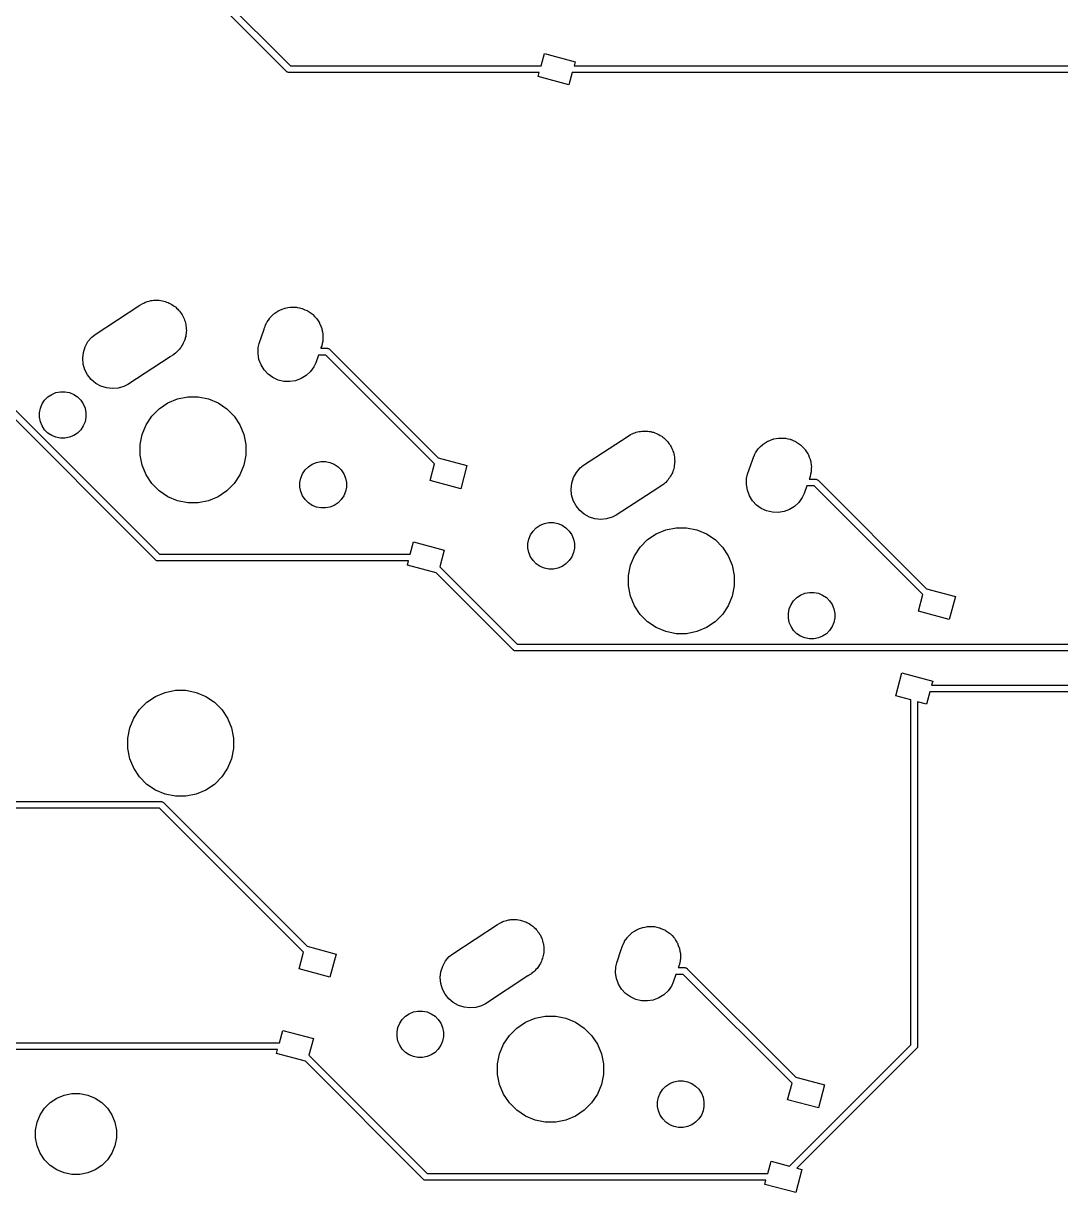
# Model space of a CAD drawing. Extents: x -662 to -203, y -195 to -58.
# Drawn here: x -422.38 to -383.3, y -192.86 to -148.81 of the extents above; entities that cross this region are included whole.
import ezdxf

# ---------------------------------------------------------------- set-up
doc = ezdxf.new("R2010")
doc.units = 0
doc.layers.add('BLACK', color=7, linetype='CONTINUOUS')

msp = doc.modelspace()

# ---------------------------------------------------------------- linework, layer by layer
at = {"layer": 'BLACK', "linetype": 'CONTINUOUS'}
for p, q in [((-412.463, -150.621), (-419.537, -143.547)), ((-419.324, -143.4), (-412.316, -150.408)), ((-402.87, -150.408), (-402.746, -149.946)), ((-402.746, -149.946), (-401.587, -150.256)), ((-412.459, -150.626), (-412.463, -150.621)), ((-412.439, -150.642), (-412.459, -150.626)), ((-412.417, -150.653), (-412.439, -150.642)), ((-412.316, -150.408), (-402.87, -150.408)), ((-401.587, -150.256), (-401.628, -150.408)), ((-401.628, -150.408), (-364.969, -150.408)), ((-412.393, -150.661), (-412.417, -150.653)), ((-412.375, -150.662), (-412.393, -150.661)), ((-412.369, -150.663), (-412.375, -150.662)), ((-412.375, -150.662), (-412.375, -150.662)), ((-412.362, -150.662), (-412.369, -150.663)), ((-402.938, -150.662), (-412.362, -150.662)), ((-402.979, -150.815), (-402.938, -150.662)), ((-401.82, -151.125), (-402.979, -150.815)), ((-401.696, -150.662), (-401.82, -151.125)), ((-364.901, -150.662), (-401.696, -150.662)), ((-419.67, -160.526), (-417.986, -159.428)), ((-417.986, -159.428), (-417.899, -159.37)), ((-417.899, -159.37), (-417.842, -159.346)), ((-417.842, -159.346), (-417.787, -159.317)), ((-417.787, -159.317), (-417.74, -159.304)), ((-417.74, -159.304), (-417.695, -159.285)), ((-417.695, -159.285), (-417.634, -159.273)), ((-417.634, -159.273), (-417.575, -159.255)), ((-417.575, -159.255), (-417.526, -159.251)), ((-417.526, -159.251), (-417.477, -159.242)), ((-417.477, -159.242), (-417.415, -159.242)), ((-417.415, -159.242), (-417.354, -159.236)), ((-417.354, -159.236), (-417.305, -159.242)), ((-417.305, -159.242), (-417.256, -159.242)), ((-417.256, -159.242), (-417.195, -159.254)), ((-417.195, -159.254), (-417.133, -159.26)), ((-417.133, -159.26), (-417.087, -159.275)), ((-417.087, -159.275), (-417.038, -159.285)), ((-417.038, -159.285), (-416.981, -159.309)), ((-416.981, -159.309), (-416.922, -159.327)), ((-416.922, -159.327), (-416.879, -159.351)), ((-416.879, -159.351), (-416.834, -159.37)), ((-416.834, -159.37), (-416.782, -159.404)), ((-416.782, -159.404), (-416.728, -159.434)), ((-416.728, -159.434), (-416.69, -159.465)), ((-416.69, -159.465), (-416.649, -159.493)), ((-416.649, -159.493), (-416.606, -159.537)), ((-416.606, -159.537), (-416.558, -159.576)), ((-416.558, -159.576), (-416.527, -159.615)), ((-416.527, -159.615), (-416.493, -159.649)), ((-416.493, -159.649), (-416.458, -159.701)), ((-416.458, -159.701), (-416.42, -159.749)), ((-416.42, -159.749), (-416.397, -159.793)), ((-416.397, -159.793), (-416.37, -159.834)), ((-416.37, -159.834), (-416.346, -159.891)), ((-416.346, -159.891), (-416.317, -159.946)), ((-413.078, -159.896), (-413.066, -159.88)), ((-413.066, -159.88), (-413, -159.818)), ((-413, -159.818), (-412.936, -159.754)), ((-412.936, -159.754), (-412.919, -159.743)), ((-412.919, -159.743), (-412.904, -159.729)), ((-412.904, -159.729), (-412.827, -159.681)), ((-412.827, -159.681), (-412.752, -159.631)), ((-412.752, -159.631), (-412.733, -159.623)), ((-412.733, -159.623), (-412.715, -159.612)), ((-412.715, -159.612), (-412.631, -159.581)), ((-412.631, -159.581), (-412.547, -159.546)), ((-412.547, -159.546), (-412.527, -159.542)), ((-412.527, -159.542), (-412.508, -159.535)), ((-412.508, -159.535), (-412.418, -159.52)), ((-412.418, -159.52), (-412.33, -159.503)), ((-412.33, -159.503), (-412.309, -159.503)), ((-412.309, -159.503), (-412.289, -159.5)), ((-412.289, -159.5), (-412.199, -159.503)), ((-412.199, -159.503), (-412.108, -159.503)), ((-412.108, -159.503), (-412.088, -159.507)), ((-412.088, -159.507), (-412.067, -159.508)), ((-412.067, -159.508), (-411.979, -159.528)), ((-411.979, -159.528), (-411.891, -159.546)), ((-411.891, -159.546), (-411.872, -159.554)), ((-411.872, -159.554), (-411.852, -159.559)), ((-411.852, -159.559), (-411.77, -159.596)), ((-411.77, -159.596), (-411.686, -159.631)), ((-411.686, -159.631), (-411.669, -159.642)), ((-411.669, -159.642), (-411.65, -159.651)), ((-411.65, -159.651), (-411.577, -159.704)), ((-411.577, -159.704), (-411.502, -159.754)), ((-411.502, -159.754), (-411.487, -159.768)), ((-411.487, -159.768), (-411.471, -159.78)), ((-411.471, -159.78), (-411.409, -159.847)), ((-411.409, -159.847), (-411.345, -159.911)), ((-416.317, -159.946), (-416.304, -159.993)), ((-416.304, -159.993), (-416.285, -160.038)), ((-416.285, -160.038), (-416.273, -160.099)), ((-416.273, -160.099), (-416.255, -160.159)), ((-416.255, -160.159), (-416.251, -160.208)), ((-416.251, -160.208), (-416.242, -160.256)), ((-416.242, -160.256), (-416.242, -160.318)), ((-416.242, -160.318), (-416.236, -160.379)), ((-413.307, -160.334), (-413.301, -160.3)), ((-413.301, -160.3), (-413.272, -160.23)), ((-413.272, -160.23), (-413.265, -160.21)), ((-413.265, -160.21), (-413.25, -160.179)), ((-413.25, -160.179), (-413.216, -160.095)), ((-413.216, -160.095), (-413.204, -160.078)), ((-413.204, -160.078), (-413.196, -160.059)), ((-413.196, -160.059), (-413.143, -159.986)), ((-413.143, -159.986), (-413.093, -159.911)), ((-413.093, -159.911), (-413.078, -159.896)), ((-411.345, -159.911), (-411.334, -159.928)), ((-411.334, -159.928), (-411.32, -159.943)), ((-411.32, -159.943), (-411.272, -160.02)), ((-411.272, -160.02), (-411.222, -160.095)), ((-411.222, -160.095), (-411.214, -160.114)), ((-411.214, -160.114), (-411.203, -160.131)), ((-411.203, -160.131), (-411.172, -160.216)), ((-411.172, -160.216), (-411.137, -160.3)), ((-411.137, -160.3), (-411.133, -160.32)), ((-411.133, -160.32), (-411.126, -160.339)), ((-419.943, -160.799), (-419.8, -160.629)), ((-419.8, -160.629), (-419.67, -160.526)), ((-416.309, -160.752), (-416.327, -160.811)), ((-416.285, -160.695), (-416.309, -160.752)), ((-416.275, -160.647), (-416.285, -160.695)), ((-416.26, -160.6), (-416.275, -160.647)), ((-416.254, -160.538), (-416.26, -160.6)), ((-416.242, -160.477), (-416.254, -160.538)), ((-416.236, -160.379), (-416.242, -160.428)), ((-416.242, -160.428), (-416.242, -160.477)), ((-413.49, -160.865), (-413.307, -160.334)), ((-411.126, -160.339), (-411.111, -160.428)), ((-411.111, -160.428), (-411.094, -160.517)), ((-411.098, -160.759), (-411.099, -160.779)), ((-411.094, -160.739), (-411.098, -160.759)), ((-411.094, -160.517), (-411.094, -160.538)), ((-411.094, -160.538), (-411.091, -160.558)), ((-411.091, -160.558), (-411.094, -160.648)), ((-411.094, -160.648), (-411.094, -160.739)), ((-420.14, -161.425), (-420.116, -161.205)), ((-420.116, -161.205), (-420.049, -160.993)), ((-420.049, -160.993), (-419.943, -160.799)), ((-416.615, -161.206), (-416.649, -161.24)), ((-416.576, -161.175), (-416.615, -161.206)), ((-416.537, -161.127), (-416.576, -161.175)), ((-416.493, -161.084), (-416.537, -161.127)), ((-416.465, -161.043), (-416.493, -161.084)), ((-416.434, -161.005), (-416.465, -161.043)), ((-416.404, -160.951), (-416.434, -161.005)), ((-416.37, -160.899), (-416.404, -160.951)), ((-416.351, -160.854), (-416.37, -160.899)), ((-416.327, -160.811), (-416.351, -160.854)), ((-413.536, -161.248), (-413.528, -161.026)), ((-413.528, -161.026), (-413.49, -160.865)), ((-411.166, -161.026), (-411.175, -161.051)), ((-411.175, -161.051), (-410.937, -161.051)), ((-411.137, -160.956), (-411.166, -161.026)), ((-411.119, -160.867), (-411.137, -160.956)), ((-411.099, -160.779), (-411.119, -160.867)), ((-410.937, -161.051), (-410.931, -161.05)), ((-410.931, -161.05), (-410.924, -161.051)), ((-410.924, -161.051), (-410.906, -161.053)), ((-410.906, -161.053), (-410.882, -161.06)), ((-410.882, -161.06), (-410.86, -161.072)), ((-410.86, -161.072), (-410.84, -161.087)), ((-410.84, -161.087), (-410.836, -161.092)), ((-410.836, -161.092), (-406.751, -165.178)), ((-420.121, -161.646), (-420.14, -161.425)), ((-420.059, -161.858), (-420.121, -161.646)), ((-416.84, -161.366), (-418.442, -162.41)), ((-416.834, -161.364), (-416.84, -161.366)), ((-416.747, -161.306), (-416.834, -161.364)), ((-416.706, -161.279), (-416.747, -161.306)), ((-416.701, -161.275), (-416.706, -161.279)), ((-416.649, -161.24), (-416.701, -161.275)), ((-413.5, -161.467), (-413.536, -161.248)), ((-413.423, -161.674), (-413.5, -161.467)), ((-411.361, -161.595), (-411.43, -161.746)), ((-411.262, -161.305), (-411.361, -161.595)), ((-410.983, -161.305), (-411.262, -161.305)), ((-406.887, -165.401), (-410.983, -161.305)), ((-417.393, -169.022), (-424.467, -161.948)), ((-424.255, -161.801), (-417.246, -168.809)), ((-419.957, -162.055), (-420.059, -161.858)), ((-419.818, -162.228), (-419.957, -162.055)), ((-413.307, -161.863), (-413.423, -161.674)), ((-413.156, -162.025), (-413.307, -161.863)), ((-412.976, -162.155), (-413.156, -162.025)), ((-411.722, -162.077), (-411.911, -162.193)), ((-411.56, -161.926), (-411.722, -162.077)), ((-411.43, -161.746), (-411.56, -161.926)), ((-419.649, -162.371), (-419.818, -162.228)), ((-419.454, -162.477), (-419.649, -162.371)), ((-419.243, -162.544), (-419.454, -162.477)), ((-418.589, -162.487), (-418.802, -162.549)), ((-418.442, -162.41), (-418.589, -162.487)), ((-412.775, -162.247), (-412.976, -162.155)), ((-412.559, -162.298), (-412.775, -162.247)), ((-412.337, -162.306), (-412.559, -162.298)), ((-412.119, -162.271), (-412.337, -162.306)), ((-411.911, -162.193), (-412.119, -162.271)), ((-421.574, -163.005), (-421.452, -162.883)), ((-421.452, -162.883), (-421.308, -162.787)), ((-421.308, -162.787), (-421.149, -162.721)), ((-421.149, -162.721), (-420.98, -162.688)), ((-420.98, -162.688), (-420.808, -162.688)), ((-420.808, -162.688), (-420.639, -162.721)), ((-420.639, -162.721), (-420.479, -162.787)), ((-420.479, -162.787), (-420.336, -162.883)), ((-420.336, -162.883), (-420.214, -163.005)), ((-419.023, -162.568), (-419.243, -162.544)), ((-418.802, -162.549), (-419.023, -162.568)), ((-416.932, -163.11), (-416.569, -162.96)), ((-416.569, -162.96), (-416.183, -162.883)), ((-416.183, -162.883), (-415.791, -162.883)), ((-415.791, -162.883), (-415.405, -162.96)), ((-415.405, -162.96), (-415.043, -163.11)), ((-421.769, -163.476), (-421.735, -163.307)), ((-421.735, -163.307), (-421.669, -163.148)), ((-421.669, -163.148), (-421.574, -163.005)), ((-420.214, -163.005), (-420.119, -163.148)), ((-420.119, -163.148), (-420.053, -163.307)), ((-420.053, -163.307), (-420.019, -163.476)), ((-417.536, -163.606), (-417.258, -163.329)), ((-417.258, -163.329), (-416.932, -163.11)), ((-415.043, -163.11), (-414.716, -163.329)), ((-414.716, -163.329), (-414.438, -163.606)), ((-421.769, -163.649), (-421.769, -163.476)), ((-421.735, -163.818), (-421.769, -163.649)), ((-421.669, -163.977), (-421.735, -163.818)), ((-420.053, -163.818), (-420.119, -163.977)), ((-420.019, -163.649), (-420.053, -163.818)), ((-420.019, -163.476), (-420.019, -163.649)), ((-417.754, -163.933), (-417.536, -163.606)), ((-414.438, -163.606), (-414.22, -163.933)), ((-421.574, -164.12), (-421.669, -163.977)), ((-421.452, -164.242), (-421.574, -164.12)), ((-421.308, -164.338), (-421.452, -164.242)), ((-420.336, -164.242), (-420.479, -164.338)), ((-420.214, -164.12), (-420.336, -164.242)), ((-420.119, -163.977), (-420.214, -164.12)), ((-417.981, -164.681), (-417.904, -164.296)), ((-417.904, -164.296), (-417.754, -163.933)), ((-414.22, -163.933), (-414.07, -164.296)), ((-414.07, -164.296), (-413.993, -164.681)), ((-399.499, -164.3), (-399.441, -164.276)), ((-399.441, -164.276), (-399.386, -164.248)), ((-399.386, -164.248), (-399.339, -164.234)), ((-399.339, -164.234), (-399.294, -164.215)), ((-399.294, -164.215), (-399.233, -164.203)), ((-399.233, -164.203), (-399.174, -164.186)), ((-399.174, -164.186), (-399.125, -164.182)), ((-399.125, -164.182), (-399.077, -164.172)), ((-399.077, -164.172), (-399.015, -164.172)), ((-399.015, -164.172), (-398.953, -164.167)), ((-398.953, -164.167), (-398.904, -164.172)), ((-398.904, -164.172), (-398.855, -164.172)), ((-398.855, -164.172), (-398.794, -164.184)), ((-398.794, -164.184), (-398.733, -164.191)), ((-398.733, -164.191), (-398.686, -164.206)), ((-398.686, -164.206), (-398.638, -164.215)), ((-398.638, -164.215), (-398.58, -164.239)), ((-398.58, -164.239), (-398.521, -164.258)), ((-398.521, -164.258), (-398.478, -164.281)), ((-398.478, -164.281), (-398.433, -164.3)), ((-421.149, -164.404), (-421.308, -164.338)), ((-420.98, -164.438), (-421.149, -164.404)), ((-420.808, -164.438), (-420.98, -164.438)), ((-420.639, -164.404), (-420.808, -164.438)), ((-420.479, -164.338), (-420.639, -164.404)), ((-417.981, -165.074), (-417.981, -164.681)), ((-413.993, -164.681), (-413.993, -165.074)), ((-401.27, -165.456), (-399.585, -164.358)), ((-399.585, -164.358), (-399.499, -164.3)), ((-398.433, -164.3), (-398.381, -164.335)), ((-398.381, -164.335), (-398.327, -164.364)), ((-398.327, -164.364), (-398.289, -164.396)), ((-398.289, -164.396), (-398.249, -164.423)), ((-398.249, -164.423), (-398.205, -164.467)), ((-398.205, -164.467), (-398.157, -164.507)), ((-398.157, -164.507), (-398.127, -164.545)), ((-398.127, -164.545), (-398.092, -164.58)), ((-398.092, -164.58), (-398.057, -164.631)), ((-398.057, -164.631), (-398.019, -164.68)), ((-398.019, -164.68), (-397.996, -164.723)), ((-397.996, -164.723), (-397.969, -164.764)), ((-394.599, -164.748), (-394.535, -164.684)), ((-394.535, -164.684), (-394.518, -164.673)), ((-394.518, -164.673), (-394.503, -164.659)), ((-394.503, -164.659), (-394.426, -164.612)), ((-394.426, -164.612), (-394.351, -164.561)), ((-394.351, -164.561), (-394.332, -164.554)), ((-394.332, -164.554), (-394.314, -164.543)), ((-394.314, -164.543), (-394.23, -164.511)), ((-394.23, -164.511), (-394.146, -164.477)), ((-394.146, -164.477), (-394.126, -164.473)), ((-394.126, -164.473), (-394.107, -164.465)), ((-394.107, -164.465), (-394.018, -164.451)), ((-394.018, -164.451), (-393.929, -164.433)), ((-393.929, -164.433), (-393.908, -164.433)), ((-393.908, -164.433), (-393.888, -164.43)), ((-393.888, -164.43), (-393.798, -164.433)), ((-393.798, -164.433), (-393.707, -164.433)), ((-393.707, -164.433), (-393.687, -164.437)), ((-393.687, -164.437), (-393.667, -164.438)), ((-393.667, -164.438), (-393.579, -164.459)), ((-393.579, -164.459), (-393.49, -164.477)), ((-393.49, -164.477), (-393.471, -164.484)), ((-393.471, -164.484), (-393.451, -164.489)), ((-393.451, -164.489), (-393.369, -164.527)), ((-393.369, -164.527), (-393.285, -164.561)), ((-393.285, -164.561), (-393.268, -164.573)), ((-393.268, -164.573), (-393.249, -164.581)), ((-393.249, -164.581), (-393.176, -164.634)), ((-393.176, -164.634), (-393.101, -164.684)), ((-393.101, -164.684), (-393.086, -164.699)), ((-393.086, -164.699), (-393.07, -164.711)), ((-393.07, -164.711), (-393.008, -164.777)), ((-417.904, -165.459), (-417.981, -165.074)), ((-413.993, -165.074), (-414.07, -165.459)), ((-406.751, -165.178), (-405.664, -165.469)), ((-397.969, -164.764), (-397.945, -164.821)), ((-397.945, -164.821), (-397.916, -164.876)), ((-397.916, -164.876), (-397.903, -164.924)), ((-397.903, -164.924), (-397.884, -164.969)), ((-397.884, -164.969), (-397.872, -165.03)), ((-397.872, -165.03), (-397.855, -165.089)), ((-397.855, -165.089), (-397.85, -165.138)), ((-397.85, -165.138), (-397.841, -165.186)), ((-394.9, -165.23), (-394.871, -165.16)), ((-394.871, -165.16), (-394.864, -165.141)), ((-394.864, -165.141), (-394.85, -165.109)), ((-394.85, -165.109), (-394.815, -165.025)), ((-394.815, -165.025), (-394.803, -165.008)), ((-394.803, -165.008), (-394.795, -164.99)), ((-394.795, -164.99), (-394.742, -164.916)), ((-394.742, -164.916), (-394.692, -164.841)), ((-394.692, -164.841), (-394.677, -164.827)), ((-394.677, -164.827), (-394.665, -164.81)), ((-394.665, -164.81), (-394.599, -164.748)), ((-393.008, -164.777), (-392.944, -164.841)), ((-392.944, -164.841), (-392.933, -164.858)), ((-392.933, -164.858), (-392.919, -164.873)), ((-392.919, -164.873), (-392.871, -164.95)), ((-392.871, -164.95), (-392.821, -165.025)), ((-392.821, -165.025), (-392.813, -165.044)), ((-392.813, -165.044), (-392.802, -165.062)), ((-392.802, -165.062), (-392.771, -165.147)), ((-392.771, -165.147), (-392.736, -165.23)), ((-417.754, -165.822), (-417.904, -165.459)), ((-414.07, -165.459), (-414.22, -165.822)), ((-411.76, -165.634), (-411.638, -165.512)), ((-411.638, -165.512), (-411.495, -165.417)), ((-411.495, -165.417), (-411.335, -165.351)), ((-411.335, -165.351), (-411.166, -165.317)), ((-411.166, -165.317), (-410.994, -165.317)), ((-410.994, -165.317), (-410.825, -165.351)), ((-410.825, -165.351), (-410.666, -165.417)), ((-410.666, -165.417), (-410.522, -165.512)), ((-410.522, -165.512), (-410.4, -165.634)), ((-407.056, -166.028), (-406.887, -165.401)), ((-405.664, -165.469), (-405.896, -166.339)), ((-401.542, -165.73), (-401.399, -165.56)), ((-401.399, -165.56), (-401.27, -165.456)), ((-397.874, -165.577), (-397.884, -165.625)), ((-397.86, -165.53), (-397.874, -165.577)), ((-397.853, -165.469), (-397.86, -165.53)), ((-397.841, -165.408), (-397.853, -165.469)), ((-397.841, -165.186), (-397.841, -165.248)), ((-397.841, -165.248), (-397.835, -165.31)), ((-397.835, -165.31), (-397.841, -165.359)), ((-397.841, -165.359), (-397.841, -165.408)), ((-395.089, -165.795), (-394.907, -165.265)), ((-394.907, -165.265), (-394.9, -165.23)), ((-392.736, -165.23), (-392.732, -165.25)), ((-392.732, -165.25), (-392.725, -165.269)), ((-392.725, -165.269), (-392.711, -165.359)), ((-392.711, -165.359), (-392.693, -165.448)), ((-392.693, -165.448), (-392.693, -165.468)), ((-392.693, -165.468), (-392.69, -165.488)), ((-392.69, -165.488), (-392.693, -165.579)), ((-392.693, -165.579), (-392.693, -165.669)), ((-417.536, -166.148), (-417.754, -165.822)), ((-414.22, -165.822), (-414.438, -166.148)), ((-411.955, -166.106), (-411.922, -165.937)), ((-411.922, -165.937), (-411.856, -165.778)), ((-411.856, -165.778), (-411.76, -165.634)), ((-410.4, -165.634), (-410.305, -165.778)), ((-410.305, -165.778), (-410.239, -165.937)), ((-410.239, -165.937), (-410.205, -166.106)), ((-405.896, -166.339), (-407.056, -166.028)), ((-401.715, -166.135), (-401.648, -165.924)), ((-401.648, -165.924), (-401.542, -165.73)), ((-398.136, -166.058), (-398.175, -166.105)), ((-398.092, -166.014), (-398.136, -166.058)), ((-398.065, -165.973), (-398.092, -166.014)), ((-398.033, -165.936), (-398.065, -165.973)), ((-398.003, -165.881), (-398.033, -165.936)), ((-397.969, -165.83), (-398.003, -165.881)), ((-397.95, -165.785), (-397.969, -165.83)), ((-397.926, -165.741), (-397.95, -165.785)), ((-397.908, -165.682), (-397.926, -165.741)), ((-397.884, -165.625), (-397.908, -165.682)), ((-395.135, -166.178), (-395.127, -165.957)), ((-395.127, -165.957), (-395.089, -165.795)), ((-392.765, -165.957), (-392.774, -165.981)), ((-392.774, -165.981), (-392.536, -165.981)), ((-392.736, -165.886), (-392.765, -165.957)), ((-392.718, -165.798), (-392.736, -165.886)), ((-392.698, -165.71), (-392.718, -165.798)), ((-392.697, -165.689), (-392.698, -165.71)), ((-392.693, -165.669), (-392.697, -165.689)), ((-392.536, -165.981), (-392.53, -165.981)), ((-392.53, -165.981), (-392.524, -165.981)), ((-392.524, -165.981), (-392.505, -165.983)), ((-392.505, -165.983), (-392.481, -165.99)), ((-392.481, -165.99), (-392.459, -166.002)), ((-392.459, -166.002), (-392.44, -166.018)), ((-392.44, -166.018), (-392.436, -166.023)), ((-392.436, -166.023), (-388.35, -170.109)), ((-417.258, -166.426), (-417.536, -166.148)), ((-416.932, -166.644), (-417.258, -166.426)), ((-414.716, -166.426), (-415.043, -166.644)), ((-414.438, -166.148), (-414.716, -166.426)), ((-411.955, -166.278), (-411.955, -166.106)), ((-411.922, -166.447), (-411.955, -166.278)), ((-411.856, -166.607), (-411.922, -166.447)), ((-410.239, -166.447), (-410.305, -166.607)), ((-410.205, -166.278), (-410.239, -166.447)), ((-410.205, -166.106), (-410.205, -166.278)), ((-401.739, -166.355), (-401.715, -166.135)), ((-401.72, -166.576), (-401.739, -166.355)), ((-398.439, -166.296), (-400.041, -167.341)), ((-398.433, -166.294), (-398.439, -166.296)), ((-398.346, -166.236), (-398.433, -166.294)), ((-398.305, -166.209), (-398.346, -166.236)), ((-398.3, -166.205), (-398.305, -166.209)), ((-398.249, -166.171), (-398.3, -166.205)), ((-398.214, -166.136), (-398.249, -166.171)), ((-398.175, -166.105), (-398.214, -166.136)), ((-395.1, -166.397), (-395.135, -166.178)), ((-395.022, -166.605), (-395.1, -166.397)), ((-392.861, -166.235), (-392.961, -166.526)), ((-392.582, -166.235), (-392.861, -166.235)), ((-388.487, -170.331), (-392.582, -166.235)), ((-416.569, -166.795), (-416.932, -166.644)), ((-416.183, -166.871), (-416.569, -166.795)), ((-415.791, -166.871), (-416.183, -166.871)), ((-415.405, -166.795), (-415.791, -166.871)), ((-415.043, -166.644), (-415.405, -166.795)), ((-411.76, -166.75), (-411.856, -166.607)), ((-411.638, -166.872), (-411.76, -166.75)), ((-411.495, -166.968), (-411.638, -166.872)), ((-410.522, -166.872), (-410.666, -166.968)), ((-410.4, -166.75), (-410.522, -166.872)), ((-410.305, -166.607), (-410.4, -166.75)), ((-401.658, -166.789), (-401.72, -166.576)), ((-401.556, -166.986), (-401.658, -166.789)), ((-394.906, -166.793), (-395.022, -166.605)), ((-394.755, -166.956), (-394.906, -166.793)), ((-393.159, -166.856), (-393.322, -167.007)), ((-393.03, -166.677), (-393.159, -166.856)), ((-392.961, -166.526), (-393.03, -166.677)), ((-411.335, -167.033), (-411.495, -166.968)), ((-411.166, -167.067), (-411.335, -167.033)), ((-410.994, -167.067), (-411.166, -167.067)), ((-410.825, -167.033), (-410.994, -167.067)), ((-410.666, -166.968), (-410.825, -167.033)), ((-401.417, -167.158), (-401.556, -166.986)), ((-401.248, -167.301), (-401.417, -167.158)), ((-401.053, -167.408), (-401.248, -167.301)), ((-400.041, -167.341), (-400.188, -167.418)), ((-394.575, -167.085), (-394.755, -166.956)), ((-394.374, -167.177), (-394.575, -167.085)), ((-394.158, -167.228), (-394.374, -167.177)), ((-393.937, -167.236), (-394.158, -167.228)), ((-393.718, -167.201), (-393.937, -167.236)), ((-393.51, -167.124), (-393.718, -167.201)), ((-393.322, -167.007), (-393.51, -167.124)), ((-403.173, -167.935), (-403.051, -167.813)), ((-403.051, -167.813), (-402.908, -167.718)), ((-402.908, -167.718), (-402.748, -167.652)), ((-402.748, -167.652), (-402.579, -167.618)), ((-402.579, -167.618), (-402.407, -167.618)), ((-402.407, -167.618), (-402.238, -167.652)), ((-402.238, -167.652), (-402.079, -167.718)), ((-402.079, -167.718), (-401.935, -167.813)), ((-401.935, -167.813), (-401.813, -167.935)), ((-400.842, -167.474), (-401.053, -167.408)), ((-400.622, -167.499), (-400.842, -167.474)), ((-400.401, -167.479), (-400.622, -167.499)), ((-400.188, -167.418), (-400.401, -167.479)), ((-398.168, -167.891), (-397.783, -167.814)), ((-397.783, -167.814), (-397.39, -167.814)), ((-397.39, -167.814), (-397.005, -167.891)), ((-403.368, -168.407), (-403.334, -168.238)), ((-403.334, -168.238), (-403.268, -168.079)), ((-403.268, -168.079), (-403.173, -167.935)), ((-401.813, -167.935), (-401.718, -168.079)), ((-401.718, -168.079), (-401.652, -168.238)), ((-401.652, -168.238), (-401.618, -168.407)), ((-399.135, -168.537), (-398.857, -168.259)), ((-398.857, -168.259), (-398.531, -168.041)), ((-398.531, -168.041), (-398.168, -167.891)), ((-397.005, -167.891), (-396.642, -168.041)), ((-396.642, -168.041), (-396.315, -168.259)), ((-396.315, -168.259), (-396.037, -168.537)), ((-407.801, -168.809), (-407.677, -168.346)), ((-407.677, -168.346), (-406.518, -168.657)), ((-406.518, -168.657), (-406.686, -169.285)), ((-403.368, -168.579), (-403.368, -168.407)), ((-403.334, -168.748), (-403.368, -168.579)), ((-401.618, -168.579), (-401.652, -168.748)), ((-401.618, -168.407), (-401.618, -168.579)), ((-399.353, -168.863), (-399.135, -168.537)), ((-396.037, -168.537), (-395.819, -168.863)), ((-417.389, -169.027), (-417.393, -169.022)), ((-417.37, -169.042), (-417.389, -169.027)), ((-417.348, -169.054), (-417.37, -169.042)), ((-417.324, -169.062), (-417.348, -169.054)), ((-417.305, -169.063), (-417.324, -169.062)), ((-417.299, -169.064), (-417.305, -169.063)), ((-417.305, -169.063), (-417.305, -169.063)), ((-417.293, -169.063), (-417.299, -169.064)), ((-407.869, -169.063), (-417.293, -169.063)), ((-417.246, -168.809), (-407.801, -168.809)), ((-407.91, -169.216), (-407.869, -169.063)), ((-403.268, -168.907), (-403.334, -168.748)), ((-403.173, -169.051), (-403.268, -168.907)), ((-403.051, -169.173), (-403.173, -169.051)), ((-401.813, -169.051), (-401.935, -169.173)), ((-401.718, -168.907), (-401.813, -169.051)), ((-401.652, -168.748), (-401.718, -168.907)), ((-399.503, -169.226), (-399.353, -168.863)), ((-395.819, -168.863), (-395.669, -169.226)), ((-406.823, -169.507), (-407.91, -169.216)), ((-403.92, -172.41), (-406.823, -169.507)), ((-406.686, -169.285), (-403.773, -172.198)), ((-402.908, -169.268), (-403.051, -169.173)), ((-402.748, -169.334), (-402.908, -169.268)), ((-402.579, -169.368), (-402.748, -169.334)), ((-402.407, -169.368), (-402.579, -169.368)), ((-402.238, -169.334), (-402.407, -169.368)), ((-402.079, -169.268), (-402.238, -169.334)), ((-401.935, -169.173), (-402.079, -169.268)), ((-399.58, -169.611), (-399.503, -169.226)), ((-395.669, -169.226), (-395.592, -169.611)), ((-399.58, -170.004), (-399.58, -169.611)), ((-399.503, -170.389), (-399.58, -170.004)), ((-395.592, -170.004), (-395.669, -170.389)), ((-395.592, -169.611), (-395.592, -170.004)), ((-399.353, -170.752), (-399.503, -170.389)), ((-395.669, -170.389), (-395.819, -170.752)), ((-393.359, -170.565), (-393.237, -170.443)), ((-393.237, -170.443), (-393.094, -170.347)), ((-393.094, -170.347), (-392.934, -170.281)), ((-392.934, -170.281), (-392.765, -170.248)), ((-392.765, -170.248), (-392.593, -170.248)), ((-392.593, -170.248), (-392.424, -170.281)), ((-392.424, -170.281), (-392.265, -170.347)), ((-392.265, -170.347), (-392.121, -170.443)), ((-392.121, -170.443), (-392, -170.565)), ((-388.655, -170.959), (-388.487, -170.331)), ((-388.35, -170.109), (-387.263, -170.4)), ((-387.263, -170.4), (-387.496, -171.269)), ((-399.135, -171.079), (-399.353, -170.752)), ((-395.819, -170.752), (-396.037, -171.079)), ((-393.554, -171.036), (-393.521, -170.867)), ((-393.521, -170.867), (-393.455, -170.708)), ((-393.455, -170.708), (-393.359, -170.565)), ((-392, -170.565), (-391.904, -170.708)), ((-391.904, -170.708), (-391.838, -170.867)), ((-391.838, -170.867), (-391.804, -171.036)), ((-398.857, -171.357), (-399.135, -171.079)), ((-396.037, -171.079), (-396.315, -171.357)), ((-393.554, -171.209), (-393.554, -171.036)), ((-393.521, -171.378), (-393.554, -171.209)), ((-391.804, -171.209), (-391.838, -171.378)), ((-391.804, -171.036), (-391.804, -171.209)), ((-387.496, -171.269), (-388.655, -170.959)), ((-398.531, -171.575), (-398.857, -171.357)), ((-398.168, -171.725), (-398.531, -171.575)), ((-397.783, -171.802), (-398.168, -171.725)), ((-397.005, -171.725), (-397.39, -171.802)), ((-396.642, -171.575), (-397.005, -171.725)), ((-396.315, -171.357), (-396.642, -171.575)), ((-393.455, -171.537), (-393.521, -171.378)), ((-393.359, -171.68), (-393.455, -171.537)), ((-393.237, -171.802), (-393.359, -171.68)), ((-392, -171.68), (-392.121, -171.802)), ((-391.904, -171.537), (-392, -171.68)), ((-391.838, -171.378), (-391.904, -171.537)), ((-403.773, -172.198), (-362.825, -172.198)), ((-397.39, -171.802), (-397.783, -171.802)), ((-393.094, -171.898), (-393.237, -171.802)), ((-392.934, -171.964), (-393.094, -171.898)), ((-392.765, -171.998), (-392.934, -171.964)), ((-392.593, -171.998), (-392.765, -171.998)), ((-392.424, -171.964), (-392.593, -171.998)), ((-392.265, -171.898), (-392.424, -171.964)), ((-392.121, -171.802), (-392.265, -171.898)), ((-403.916, -172.415), (-403.92, -172.41)), ((-403.896, -172.431), (-403.916, -172.415)), ((-403.874, -172.443), (-403.896, -172.431)), ((-403.85, -172.45), (-403.874, -172.443)), ((-403.832, -172.452), (-403.85, -172.45)), ((-403.825, -172.452), (-403.832, -172.452)), ((-403.832, -172.452), (-403.832, -172.452)), ((-403.819, -172.452), (-403.825, -172.452)), ((-362.778, -172.452), (-403.819, -172.452)), ((-389.509, -174.146), (-389.276, -173.277)), ((-389.276, -173.277), (-388.117, -173.587)), ((-417.032, -174.012), (-416.647, -173.935)), ((-416.647, -173.935), (-416.254, -173.935)), ((-416.254, -173.935), (-415.869, -174.012)), ((-388.117, -173.587), (-388.158, -173.74)), ((-388.158, -173.74), (-378.44, -173.74)), ((-417.999, -174.658), (-417.721, -174.38)), ((-417.721, -174.38), (-417.395, -174.162)), ((-417.395, -174.162), (-417.032, -174.012)), ((-415.869, -174.012), (-415.506, -174.162)), ((-415.506, -174.162), (-415.179, -174.38)), ((-415.179, -174.38), (-414.901, -174.658)), ((-388.94, -174.299), (-389.509, -174.146)), ((-388.94, -187.285), (-388.94, -174.299)), ((-388.35, -174.457), (-388.686, -174.367)), ((-388.686, -174.367), (-388.686, -187.331)), ((-388.226, -173.994), (-388.35, -174.457)), ((-378.372, -173.994), (-388.226, -173.994)), ((-418.217, -174.985), (-417.999, -174.658)), ((-414.901, -174.658), (-414.683, -174.985)), ((-418.368, -175.347), (-418.217, -174.985)), ((-414.683, -174.985), (-414.533, -175.347)), ((-418.444, -175.733), (-418.368, -175.347)), ((-418.444, -176.125), (-418.444, -175.733)), ((-414.533, -175.347), (-414.456, -175.733)), ((-414.456, -175.733), (-414.456, -176.125)), ((-418.368, -176.511), (-418.444, -176.125)), ((-414.456, -176.125), (-414.533, -176.511)), ((-418.217, -176.873), (-418.368, -176.511)), ((-414.533, -176.511), (-414.683, -176.873)), ((-417.999, -177.2), (-418.217, -176.873)), ((-414.683, -176.873), (-414.901, -177.2)), ((-417.721, -177.478), (-417.999, -177.2)), ((-417.395, -177.696), (-417.721, -177.478)), ((-415.179, -177.478), (-415.506, -177.696)), ((-414.901, -177.2), (-415.179, -177.478)), ((-417.032, -177.846), (-417.395, -177.696)), ((-416.647, -177.923), (-417.032, -177.846)), ((-416.254, -177.923), (-416.647, -177.923)), ((-415.869, -177.846), (-416.254, -177.923)), ((-415.506, -177.696), (-415.869, -177.846)), ((-417.242, -178.377), (-425.396, -178.377)), ((-425.349, -178.123), (-417.196, -178.123)), ((-411.818, -183.801), (-417.242, -178.377)), ((-417.196, -178.123), (-417.19, -178.122)), ((-417.19, -178.122), (-417.184, -178.123)), ((-417.184, -178.123), (-417.165, -178.125)), ((-417.165, -178.125), (-417.141, -178.132)), ((-417.141, -178.132), (-417.119, -178.144)), ((-417.119, -178.144), (-417.1, -178.16)), ((-417.1, -178.16), (-417.096, -178.165)), ((-417.096, -178.165), (-411.681, -183.579)), ((-406.2, -183.857), (-404.516, -182.759)), ((-404.516, -182.759), (-404.429, -182.701)), ((-404.429, -182.701), (-404.372, -182.677)), ((-404.372, -182.677), (-404.317, -182.649)), ((-404.317, -182.649), (-404.27, -182.635)), ((-404.27, -182.635), (-404.224, -182.616)), ((-404.224, -182.616), (-404.164, -182.604)), ((-404.164, -182.604), (-404.104, -182.587)), ((-404.104, -182.587), (-404.055, -182.583)), ((-404.055, -182.583), (-404.007, -182.573)), ((-404.007, -182.573), (-403.945, -182.573)), ((-403.945, -182.573), (-403.883, -182.568)), ((-403.883, -182.568), (-403.835, -182.573)), ((-403.835, -182.573), (-403.785, -182.573)), ((-403.785, -182.573), (-403.725, -182.585)), ((-403.725, -182.585), (-403.663, -182.592)), ((-403.663, -182.592), (-403.616, -182.607)), ((-403.616, -182.607), (-403.568, -182.616)), ((-403.568, -182.616), (-403.511, -182.64)), ((-403.511, -182.64), (-403.452, -182.659)), ((-403.452, -182.659), (-403.409, -182.682)), ((-403.409, -182.682), (-403.363, -182.701)), ((-403.363, -182.701), (-403.312, -182.735)), ((-403.312, -182.735), (-403.258, -182.765)), ((-403.258, -182.765), (-403.22, -182.797)), ((-403.22, -182.797), (-403.179, -182.824)), ((-403.179, -182.824), (-403.135, -182.868)), ((-403.135, -182.868), (-403.088, -182.908)), ((-403.088, -182.908), (-403.057, -182.946)), ((-403.057, -182.946), (-403.022, -182.981)), ((-403.022, -182.981), (-402.988, -183.032)), ((-402.988, -183.032), (-402.949, -183.081)), ((-402.949, -183.081), (-402.927, -183.124)), ((-402.927, -183.124), (-402.899, -183.165)), ((-402.899, -183.165), (-402.876, -183.222)), ((-402.876, -183.222), (-402.847, -183.277)), ((-399.622, -183.242), (-399.608, -183.228)), ((-399.608, -183.228), (-399.596, -183.211)), ((-399.596, -183.211), (-399.53, -183.149)), ((-399.53, -183.149), (-399.466, -183.085)), ((-399.466, -183.085), (-399.449, -183.074)), ((-399.449, -183.074), (-399.434, -183.06)), ((-399.434, -183.06), (-399.357, -183.013)), ((-399.357, -183.013), (-399.281, -182.962)), ((-399.281, -182.962), (-399.262, -182.954)), ((-399.262, -182.954), (-399.245, -182.944)), ((-399.245, -182.944), (-399.16, -182.912)), ((-399.16, -182.912), (-399.077, -182.877)), ((-399.077, -182.877), (-399.056, -182.873)), ((-399.056, -182.873), (-399.037, -182.866)), ((-399.037, -182.866), (-398.948, -182.852)), ((-398.948, -182.852), (-398.859, -182.834)), ((-398.859, -182.834), (-398.839, -182.834)), ((-398.839, -182.834), (-398.819, -182.831)), ((-398.819, -182.831), (-398.728, -182.834)), ((-398.728, -182.834), (-398.638, -182.834)), ((-398.638, -182.834), (-398.618, -182.838)), ((-398.618, -182.838), (-398.597, -182.839)), ((-398.597, -182.839), (-398.509, -182.86)), ((-398.509, -182.86), (-398.42, -182.877)), ((-398.42, -182.877), (-398.401, -182.885)), ((-398.401, -182.885), (-398.381, -182.89)), ((-398.381, -182.89), (-398.299, -182.928)), ((-398.299, -182.928), (-398.216, -182.962)), ((-398.216, -182.962), (-398.198, -182.974)), ((-398.198, -182.974), (-398.18, -182.982)), ((-398.18, -182.982), (-398.107, -183.035)), ((-398.107, -183.035), (-398.031, -183.085)), ((-398.031, -183.085), (-398.017, -183.1)), ((-398.017, -183.1), (-398, -183.112)), ((-398, -183.112), (-397.939, -183.178)), ((-397.939, -183.178), (-397.875, -183.242)), ((-411.681, -183.579), (-410.594, -183.87)), ((-402.847, -183.277), (-402.833, -183.324)), ((-402.833, -183.324), (-402.814, -183.37)), ((-402.814, -183.37), (-402.802, -183.431)), ((-402.802, -183.431), (-402.785, -183.49)), ((-402.785, -183.49), (-402.781, -183.539)), ((-402.781, -183.539), (-402.771, -183.587)), ((-402.771, -183.587), (-402.771, -183.649)), ((-402.771, -183.649), (-402.766, -183.711)), ((-400.019, -184.196), (-399.837, -183.666)), ((-399.837, -183.666), (-399.83, -183.631)), ((-399.83, -183.631), (-399.801, -183.561)), ((-399.801, -183.561), (-399.795, -183.542)), ((-399.795, -183.542), (-399.78, -183.51)), ((-399.78, -183.51), (-399.745, -183.426)), ((-399.745, -183.426), (-399.734, -183.409)), ((-399.734, -183.409), (-399.725, -183.391)), ((-399.725, -183.391), (-399.673, -183.317)), ((-399.673, -183.317), (-399.622, -183.242)), ((-397.875, -183.242), (-397.863, -183.259)), ((-397.863, -183.259), (-397.849, -183.274)), ((-397.849, -183.274), (-397.802, -183.351)), ((-397.802, -183.351), (-397.751, -183.426)), ((-397.751, -183.426), (-397.744, -183.445)), ((-397.744, -183.445), (-397.733, -183.463)), ((-397.733, -183.463), (-397.701, -183.547)), ((-397.701, -183.547), (-397.667, -183.631)), ((-397.667, -183.631), (-397.663, -183.651)), ((-397.663, -183.651), (-397.656, -183.67)), ((-397.656, -183.67), (-397.641, -183.76)), ((-411.986, -184.429), (-411.818, -183.801)), ((-410.594, -183.87), (-410.827, -184.74)), ((-406.472, -184.13), (-406.33, -183.961)), ((-406.33, -183.961), (-406.2, -183.857)), ((-402.838, -184.083), (-402.857, -184.142)), ((-402.814, -184.026), (-402.838, -184.083)), ((-402.805, -183.978), (-402.814, -184.026)), ((-402.79, -183.931), (-402.805, -183.978)), ((-402.783, -183.87), (-402.79, -183.931)), ((-402.771, -183.809), (-402.783, -183.87)), ((-402.766, -183.711), (-402.771, -183.76)), ((-402.771, -183.76), (-402.771, -183.809)), ((-397.628, -184.111), (-397.649, -184.199)), ((-397.641, -183.76), (-397.623, -183.848)), ((-397.627, -184.09), (-397.628, -184.111)), ((-397.623, -184.07), (-397.627, -184.09)), ((-397.623, -183.848), (-397.623, -183.869)), ((-397.623, -183.869), (-397.62, -183.889)), ((-397.62, -183.889), (-397.623, -183.979)), ((-397.623, -183.979), (-397.623, -184.07)), ((-410.827, -184.74), (-411.986, -184.429)), ((-406.67, -184.756), (-406.646, -184.536)), ((-406.646, -184.536), (-406.579, -184.325)), ((-406.579, -184.325), (-406.472, -184.13)), ((-403.144, -184.537), (-403.179, -184.572)), ((-403.106, -184.506), (-403.144, -184.537)), ((-403.066, -184.459), (-403.106, -184.506)), ((-403.022, -184.415), (-403.066, -184.459)), ((-402.995, -184.374), (-403.022, -184.415)), ((-402.963, -184.337), (-402.995, -184.374)), ((-402.934, -184.282), (-402.963, -184.337)), ((-402.899, -184.231), (-402.934, -184.282)), ((-402.88, -184.185), (-402.899, -184.231)), ((-402.857, -184.142), (-402.88, -184.185)), ((-400.065, -184.579), (-400.057, -184.358)), ((-400.057, -184.358), (-400.019, -184.196)), ((-397.696, -184.357), (-397.704, -184.382)), ((-397.704, -184.382), (-397.467, -184.382)), ((-397.667, -184.287), (-397.696, -184.357)), ((-397.649, -184.199), (-397.667, -184.287)), ((-397.467, -184.382), (-397.46, -184.381)), ((-397.46, -184.381), (-397.454, -184.382)), ((-397.454, -184.382), (-397.435, -184.384)), ((-397.435, -184.384), (-397.411, -184.391)), ((-397.411, -184.391), (-397.389, -184.403)), ((-397.389, -184.403), (-397.37, -184.419)), ((-397.37, -184.419), (-397.366, -184.424)), ((-397.366, -184.424), (-393.28, -188.51)), ((-406.651, -184.977), (-406.67, -184.756)), ((-406.589, -185.19), (-406.651, -184.977)), ((-403.369, -184.697), (-404.971, -185.742)), ((-403.363, -184.695), (-403.369, -184.697)), ((-403.277, -184.637), (-403.363, -184.695)), ((-403.236, -184.61), (-403.277, -184.637)), ((-403.231, -184.606), (-403.236, -184.61)), ((-403.179, -184.572), (-403.231, -184.606)), ((-400.03, -184.798), (-400.065, -184.579)), ((-399.953, -185.006), (-400.03, -184.798)), ((-397.891, -184.927), (-397.96, -185.078)), ((-397.791, -184.636), (-397.891, -184.927)), ((-397.513, -184.636), (-397.791, -184.636)), ((-393.417, -188.732), (-397.513, -184.636)), ((-406.486, -185.386), (-406.589, -185.19)), ((-406.348, -185.559), (-406.486, -185.386)), ((-399.836, -185.194), (-399.953, -185.006)), ((-399.685, -185.356), (-399.836, -185.194)), ((-399.506, -185.486), (-399.685, -185.356)), ((-398.252, -185.408), (-398.441, -185.525)), ((-398.09, -185.257), (-398.252, -185.408)), ((-397.96, -185.078), (-398.09, -185.257)), ((-406.178, -185.702), (-406.348, -185.559)), ((-405.984, -185.809), (-406.178, -185.702)), ((-405.773, -185.875), (-405.984, -185.809)), ((-405.552, -185.9), (-405.773, -185.875)), ((-405.332, -185.88), (-405.552, -185.9)), ((-405.119, -185.818), (-405.332, -185.88)), ((-404.971, -185.742), (-405.119, -185.818)), ((-399.304, -185.578), (-399.506, -185.486)), ((-399.089, -185.629), (-399.304, -185.578)), ((-398.867, -185.637), (-399.089, -185.629)), ((-398.648, -185.602), (-398.867, -185.637)), ((-398.441, -185.525), (-398.648, -185.602)), ((-408.103, -186.336), (-407.981, -186.214)), ((-407.981, -186.214), (-407.838, -186.118)), ((-407.838, -186.118), (-407.679, -186.053)), ((-407.679, -186.053), (-407.51, -186.019)), ((-407.51, -186.019), (-407.337, -186.019)), ((-407.337, -186.019), (-407.168, -186.053)), ((-407.168, -186.053), (-407.009, -186.118)), ((-407.009, -186.118), (-406.866, -186.214)), ((-406.866, -186.214), (-406.744, -186.336)), ((-403.461, -186.442), (-403.098, -186.291)), ((-403.098, -186.291), (-402.713, -186.215)), ((-402.713, -186.215), (-402.32, -186.215)), ((-402.32, -186.215), (-401.935, -186.291)), ((-401.935, -186.291), (-401.572, -186.442)), ((-412.731, -187.21), (-412.607, -186.747)), ((-412.607, -186.747), (-411.448, -187.058)), ((-408.299, -186.808), (-408.265, -186.639)), ((-408.265, -186.639), (-408.199, -186.479)), ((-408.199, -186.479), (-408.103, -186.336)), ((-406.744, -186.336), (-406.648, -186.479)), ((-406.648, -186.479), (-406.582, -186.639)), ((-406.582, -186.639), (-406.549, -186.808)), ((-404.065, -186.938), (-403.788, -186.66)), ((-403.788, -186.66), (-403.461, -186.442)), ((-401.572, -186.442), (-401.246, -186.66)), ((-401.246, -186.66), (-400.968, -186.938)), ((-411.448, -187.058), (-411.616, -187.685)), ((-408.299, -186.98), (-408.299, -186.808)), ((-408.265, -187.149), (-408.299, -186.98)), ((-408.199, -187.308), (-408.265, -187.149)), ((-406.582, -187.149), (-406.648, -187.308)), ((-406.549, -186.98), (-406.582, -187.149)), ((-406.549, -186.808), (-406.549, -186.98)), ((-404.284, -187.264), (-404.065, -186.938)), ((-400.968, -186.938), (-400.75, -187.264)), ((-412.799, -187.464), (-434.525, -187.464)), ((-434.478, -187.21), (-412.731, -187.21)), ((-412.84, -187.617), (-412.799, -187.464)), ((-411.753, -187.908), (-412.84, -187.617)), ((-408.103, -187.452), (-408.199, -187.308)), ((-407.981, -187.574), (-408.103, -187.452)), ((-407.838, -187.669), (-407.981, -187.574)), ((-406.866, -187.574), (-407.009, -187.669)), ((-406.744, -187.452), (-406.866, -187.574)), ((-406.648, -187.308), (-406.744, -187.452)), ((-404.511, -188.012), (-404.434, -187.627)), ((-404.434, -187.627), (-404.284, -187.264)), ((-400.75, -187.264), (-400.599, -187.627)), ((-400.599, -187.627), (-400.523, -188.012)), ((-393.518, -191.862), (-388.94, -187.285)), ((-388.727, -187.431), (-393.234, -191.938)), ((-388.723, -187.427), (-388.727, -187.431)), ((-388.707, -187.408), (-388.723, -187.427)), ((-388.695, -187.386), (-388.707, -187.408)), ((-388.688, -187.362), (-388.695, -187.386)), ((-388.686, -187.343), (-388.688, -187.362)), ((-388.686, -187.331), (-388.685, -187.337)), ((-388.685, -187.337), (-388.686, -187.343)), ((-407.308, -192.353), (-411.753, -187.908)), ((-411.616, -187.685), (-407.161, -192.141)), ((-407.679, -187.735), (-407.838, -187.669)), ((-407.51, -187.769), (-407.679, -187.735)), ((-407.337, -187.769), (-407.51, -187.769)), ((-407.168, -187.735), (-407.337, -187.769)), ((-407.009, -187.669), (-407.168, -187.735)), ((-404.511, -188.405), (-404.511, -188.012)), ((-400.523, -188.012), (-400.523, -188.405)), ((-404.434, -188.79), (-404.511, -188.405)), ((-400.523, -188.405), (-400.599, -188.79)), ((-393.28, -188.51), (-392.193, -188.801)), ((-404.284, -189.153), (-404.434, -188.79)), ((-400.599, -188.79), (-400.75, -189.153)), ((-398.289, -188.966), (-398.168, -188.844)), ((-398.168, -188.844), (-398.024, -188.748)), ((-398.024, -188.748), (-397.865, -188.682)), ((-397.865, -188.682), (-397.696, -188.649)), ((-397.696, -188.649), (-397.524, -188.649)), ((-397.524, -188.649), (-397.355, -188.682)), ((-397.355, -188.682), (-397.195, -188.748)), ((-397.195, -188.748), (-397.052, -188.844)), ((-397.052, -188.844), (-396.93, -188.966)), ((-393.585, -189.36), (-393.417, -188.732)), ((-392.193, -188.801), (-392.426, -189.67)), ((-421.366, -189.466), (-421.117, -189.299)), ((-421.117, -189.299), (-420.839, -189.184)), ((-420.839, -189.184), (-420.545, -189.126)), ((-420.545, -189.126), (-420.245, -189.126)), ((-420.245, -189.126), (-419.95, -189.184)), ((-419.95, -189.184), (-419.673, -189.299)), ((-419.673, -189.299), (-419.423, -189.466)), ((-404.065, -189.48), (-404.284, -189.153)), ((-400.75, -189.153), (-400.968, -189.48)), ((-398.485, -189.437), (-398.451, -189.268)), ((-398.451, -189.268), (-398.385, -189.109)), ((-398.385, -189.109), (-398.289, -188.966)), ((-396.93, -188.966), (-396.834, -189.109)), ((-396.834, -189.109), (-396.768, -189.268)), ((-396.768, -189.268), (-396.735, -189.437)), ((-392.426, -189.67), (-393.585, -189.36)), ((-421.745, -189.928), (-421.578, -189.678)), ((-421.578, -189.678), (-421.366, -189.466)), ((-419.423, -189.466), (-419.211, -189.678)), ((-419.211, -189.678), (-419.044, -189.928)), ((-403.788, -189.757), (-404.065, -189.48)), ((-403.461, -189.976), (-403.788, -189.757)), ((-401.246, -189.757), (-401.572, -189.976)), ((-400.968, -189.48), (-401.246, -189.757)), ((-398.485, -189.61), (-398.485, -189.437)), ((-398.451, -189.779), (-398.485, -189.61)), ((-398.385, -189.938), (-398.451, -189.779)), ((-396.768, -189.779), (-396.834, -189.938)), ((-396.735, -189.61), (-396.768, -189.779)), ((-396.735, -189.437), (-396.735, -189.61)), ((-421.919, -190.5), (-421.86, -190.205)), ((-421.86, -190.205), (-421.745, -189.928)), ((-419.044, -189.928), (-418.929, -190.205)), ((-418.929, -190.205), (-418.871, -190.5)), ((-403.098, -190.126), (-403.461, -189.976)), ((-402.713, -190.203), (-403.098, -190.126)), ((-402.32, -190.203), (-402.713, -190.203)), ((-401.935, -190.126), (-402.32, -190.203)), ((-401.572, -189.976), (-401.935, -190.126)), ((-398.289, -190.081), (-398.385, -189.938)), ((-398.168, -190.203), (-398.289, -190.081)), ((-398.024, -190.299), (-398.168, -190.203)), ((-397.052, -190.203), (-397.195, -190.299)), ((-396.93, -190.081), (-397.052, -190.203)), ((-396.834, -189.938), (-396.93, -190.081)), ((-421.919, -190.8), (-421.919, -190.5)), ((-418.871, -190.5), (-418.871, -190.8)), ((-397.865, -190.365), (-398.024, -190.299)), ((-397.696, -190.399), (-397.865, -190.365)), ((-397.524, -190.399), (-397.696, -190.399)), ((-397.355, -190.365), (-397.524, -190.399)), ((-397.195, -190.299), (-397.355, -190.365)), ((-421.86, -191.094), (-421.919, -190.8)), ((-421.745, -191.372), (-421.86, -191.094)), ((-418.929, -191.094), (-419.044, -191.372)), ((-418.871, -190.8), (-418.929, -191.094)), ((-421.578, -191.621), (-421.745, -191.372)), ((-419.044, -191.372), (-419.211, -191.621)), ((-421.366, -191.833), (-421.578, -191.621)), ((-421.117, -192), (-421.366, -191.833)), ((-420.839, -192.115), (-421.117, -192)), ((-419.673, -192), (-419.95, -192.115)), ((-419.423, -191.833), (-419.673, -192)), ((-419.211, -191.621), (-419.423, -191.833)), ((-394.33, -192.141), (-394.206, -191.678)), ((-394.206, -191.678), (-393.518, -191.862)), ((-393.047, -191.988), (-393.28, -192.858)), ((-393.234, -191.938), (-393.047, -191.988)), ((-420.545, -192.174), (-420.839, -192.115)), ((-420.245, -192.174), (-420.545, -192.174)), ((-419.95, -192.115), (-420.245, -192.174)), ((-407.304, -192.358), (-407.308, -192.353)), ((-407.285, -192.374), (-407.304, -192.358)), ((-407.263, -192.386), (-407.285, -192.374)), ((-407.239, -192.393), (-407.263, -192.386)), ((-407.22, -192.395), (-407.239, -192.393)), ((-407.214, -192.395), (-407.22, -192.395)), ((-407.22, -192.395), (-407.22, -192.395)), ((-407.207, -192.395), (-407.214, -192.395)), ((-394.398, -192.395), (-407.207, -192.395)), ((-407.161, -192.141), (-394.33, -192.141)), ((-394.439, -192.547), (-394.398, -192.395)), ((-393.28, -192.858), (-394.439, -192.547))]:
    msp.add_line(p, q, dxfattribs=at)

doc.saveas('drawing.dxf')
